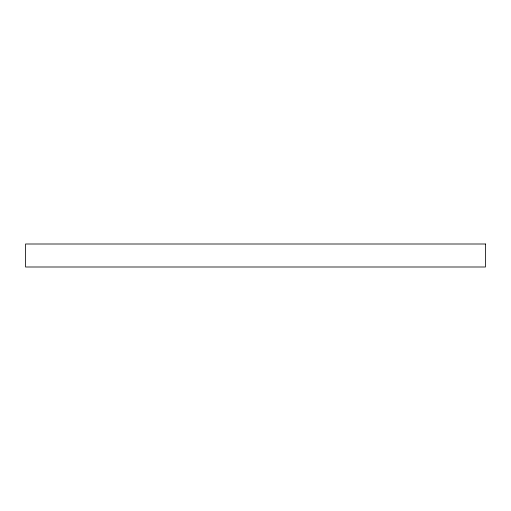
<?xml version="1.0" encoding="UTF-8"?>
<svg xmlns="http://www.w3.org/2000/svg" width="511" height="511" viewBox="0 0 511 511"><rect width="100%" height="100%" fill="white"/><g stroke="black" fill="none" stroke-linecap="round" stroke-linejoin="round"><path stroke-width="0.77" d="M485.45 244.003L25.55 244.003L25.55 266.998L485.45 266.998L485.45 244.003"/></g></svg>
